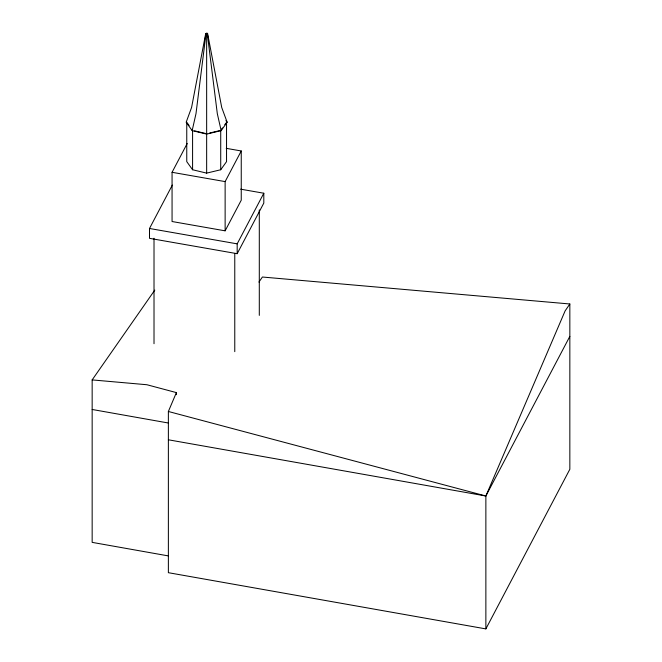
<?xml version="1.0" encoding="UTF-8"?>
<svg xmlns="http://www.w3.org/2000/svg" width="662" height="662" viewBox="0 0 662 662"><rect width="100%" height="100%" fill="white"/><g stroke="black" fill="none" stroke-linecap="round" stroke-linejoin="round"><path stroke-width="0.99" d="M206.652 134.088L206.652 34.217L205.692 33.654L206.66 33.1L207.62 33.654L221.729 107.492L227.149 122.255L221.149 130.621L206.652 134.088L192.162 130.621L186.163 122.255L191.583 107.492L205.692 33.654M205.973 34.052L195.993 113.641L192.162 130.621M205.228 38.346L205.526 36.311M258.941 282.086L262.409 277.022L569.841 303.982L569.841 469.275L485.867 628.9L168.371 572.688L168.371 411.483L176.39 392.607L146.914 384.738L92.159 379.905L92.159 542.368L168.272 555.89M485.867 628.9L485.867 496.003L565.108 310.925L569.841 303.982M226.23 148.338L241.249 150.969L241.249 200.189L225.13 230.831L172.062 221.522L172.062 172.302L187.23 143.464M240.629 189.166L263.807 193.23L263.807 203.077L237.178 253.695L149.504 238.328L149.504 228.481L172.327 185.095M225.13 230.831L225.13 181.603L241.249 150.969M237.178 253.695L237.178 243.856L263.807 193.23M168.371 439.791L485.867 496.003L569.841 336.37M92.159 379.905L154.8 290.088M206.652 34.217L207.62 33.654M221.307 129.57L222.473 127.94M224.799 124.696L225.965 123.066M186.758 122.255L186.758 161.636L192.584 169.753L206.652 173.121L220.719 169.753L226.545 161.636L226.545 123.264M209.672 133.021L220.719 130.381L220.719 169.753M172.062 172.302L225.13 181.603M149.504 228.481L237.178 243.856M92.159 409.472L168.272 422.993M194.595 130.861L206.652 133.741L206.652 173.121M168.371 411.483L485.867 496.003M225.949 120.583L227.149 122.255M187.346 123.066L189.092 125.507M221.149 130.621L217.31 113.641L207.338 34.052M207.338 33.266L207.785 36.311M259.297 209.887L259.297 315.385M234.77 253.414L234.77 351.663M192.584 130.381L192.584 169.753M176.39 392.607L176.39 394.66M154.014 238.221L154.014 343.71"/></g></svg>
